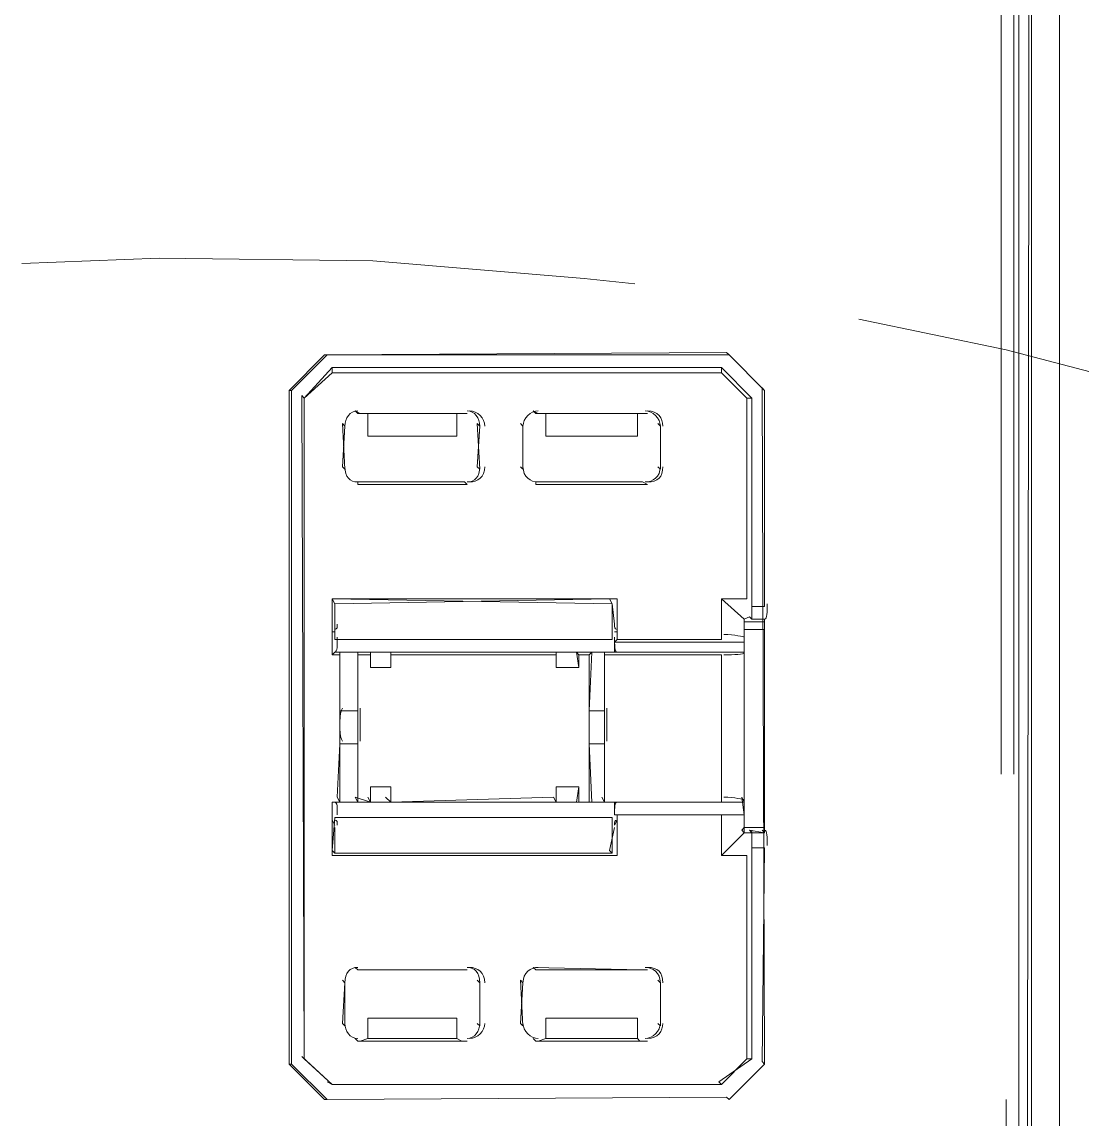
# Model space of a CAD drawing. Header units: metres. Extents: x 2999 to 3164, y 1641 to 1678.
# Drawn here: x 3008.61 to 3009.257, y 1653.195 to 1653.865 of the extents above; entities that cross this region are included whole.
import ezdxf

# ---------------------------------------------------------------- set-up
doc = ezdxf.new("R2010")
doc.units = ezdxf.units.M

msp = doc.modelspace()

# ---------------------------------------------------------------- linework, layer by layer
at = {"color": 7, "linetype": 'Continuous', "lineweight": 20, "true_color": 0x000007}
for points in [[(3009.21826, 1654.99513), (3009.21516, 1654.99823), (3009.21826, 1655.1317), (3009.21516, 1655.12704), (3009.21516, 1653.40594)], [(3009.2074, 1653.40594), (3009.2074, 1655.12704), (3009.2074, 1655.12704)], [(3009.2431, 1655.11773), (3009.2431, 1652.69204), (3009.2431, 1652.69204)], [(3009.2431, 1655.10997), (3009.2431, 1652.69049), (3009.2431, 1652.69049)], [(3009.22602, 1652.75412), (3009.22292, 1652.75722), (3009.22602, 1654.99978), (3009.22292, 1655.00289)], [(3009.22602, 1652.75412), (3009.22602, 1654.99978), (3009.21826, 1654.99513), (3009.21826, 1652.75412)], [(3009.2105, 1652.7774), (3009.2105, 1653.20729), (3009.2105, 1653.20729)]]:
    msp.add_lwpolyline(points, dxfattribs=at)
at = {"color": 30, "linetype": 'Continuous', "lineweight": 20, "true_color": 0x00001e}
for points in [[(3008.98392, 1653.70546), (3008.95288, 1653.70856), (3008.82407, 1653.71943), (3008.69371, 1653.72098), (3008.6099, 1653.71788)], [(3009.4821, 1653.58286), (3009.45882, 1653.59217), (3009.33466, 1653.63252), (3009.2105, 1653.66511), (3009.12049, 1653.68373)]]:
    msp.add_lwpolyline(points, dxfattribs=at)
at = {"color": 7, "linetype": 'Continuous', "lineweight": 13, "true_color": 0x000007}
for points in [[(3008.77441, 1653.64028), (3008.77286, 1653.64028), (3008.79458, 1653.66201), (3008.79613, 1653.66201)], [(3009.04134, 1653.66201), (3009.06307, 1653.64028)], [(3008.78217, 1653.23212), (3008.78217, 1653.63562), (3008.78062, 1653.63718)], [(3008.88149, 1653.62631), (3008.81476, 1653.62631), (3008.81321, 1653.62786), (3008.81631, 1653.62631), (3008.82097, 1653.62631), (3008.87528, 1653.62631), (3008.87839, 1653.62631), (3008.87994, 1653.62631)], [(3008.99168, 1653.62631), (3008.92339, 1653.62631), (3008.92184, 1653.62786), (3008.92495, 1653.62631), (3008.9296, 1653.62631), (3008.98547, 1653.62631), (3008.98702, 1653.62631), (3008.98858, 1653.62631)], [(3008.807, 1653.59217), (3008.80545, 1653.59372), (3008.807, 1653.61855), (3008.80545, 1653.6201)], [(3008.88925, 1653.59217), (3008.8877, 1653.59372), (3008.88925, 1653.61855), (3008.8877, 1653.6201)], [(3008.80079, 1653.50992), (3008.79924, 1653.51302), (3008.96995, 1653.50992), (3008.96995, 1653.48819), (3008.80079, 1653.48819)], [(3008.94978, 1653.47112), (3008.94823, 1653.48043), (3008.94978, 1653.47888)], [(3008.96995, 1653.35782), (3008.80079, 1653.35782)], [(3008.99168, 1653.28644), (3008.92339, 1653.28644), (3008.92184, 1653.28799), (3008.98858, 1653.28644)], [(3008.91563, 1653.25229), (3008.91408, 1653.25384), (3008.91563, 1653.27868), (3008.91408, 1653.28023)], [(3008.807, 1653.25229), (3008.80545, 1653.25384), (3008.807, 1653.27868)], [(3008.99944, 1653.27868), (3008.99944, 1653.25229)], [(3008.79924, 1653.2166), (3009.03669, 1653.2166)]]:
    msp.add_lwpolyline(points, close=True, dxfattribs=at)
for points in [[(3008.79613, 1653.66201), (3009.04134, 1653.66201), (3009.03979, 1653.66356), (3008.79458, 1653.66201)], [(3008.79924, 1653.65114), (3008.78217, 1653.63562), (3008.79924, 1653.65425)], [(3009.03669, 1653.65114), (3008.79924, 1653.65114), (3008.79924, 1653.65425), (3009.03669, 1653.65425)], [(3009.05221, 1653.63562), (3009.03669, 1653.65114), (3009.03669, 1653.65425), (3009.05531, 1653.63562)], [(3009.06307, 1653.50836), (3009.06307, 1653.64028), (3009.06152, 1653.64183), (3009.06307, 1653.22901), (3009.06152, 1653.23057), (3009.06307, 1653.36093)], [(3008.77286, 1653.64028), (3008.77286, 1653.22901), (3008.77441, 1653.22901), (3008.77441, 1653.64028)], [(3009.05221, 1653.51302), (3009.05221, 1653.63562), (3009.05531, 1653.63562), (3009.05531, 1653.50836)], [(3008.87528, 1653.62631), (3008.87528, 1653.61234), (3008.82097, 1653.61234), (3008.82097, 1653.62631)], [(3008.98547, 1653.62631), (3008.98547, 1653.61234), (3008.9296, 1653.61234), (3008.9296, 1653.62631)], [(3008.91563, 1653.59217), (3008.91563, 1653.61855), (3008.91408, 1653.6201)], [(3008.91563, 1653.61855), (3008.91563, 1653.59217), (3008.91563, 1653.59217)], [(3008.99944, 1653.61855), (3008.99789, 1653.6201), (3008.99789, 1653.6201)], [(3008.99944, 1653.61855), (3008.99944, 1653.59217), (3008.99789, 1653.59372)], [(3008.99944, 1653.59217), (3008.99944, 1653.61855), (3008.99944, 1653.61855)], [(3008.91563, 1653.59217), (3008.91408, 1653.59372), (3008.91408, 1653.59372)], [(3008.81476, 1653.58441), (3008.81476, 1653.58286), (3008.81476, 1653.58286)], [(3008.81476, 1653.58286), (3008.88149, 1653.58286), (3008.87994, 1653.58441), (3008.81476, 1653.58441)], [(3008.92339, 1653.58441), (3008.92339, 1653.58286), (3008.92339, 1653.58286)], [(3008.99168, 1653.58286), (3008.98858, 1653.58441), (3008.92339, 1653.58441)], [(3008.92339, 1653.58286), (3008.99168, 1653.58286), (3008.99168, 1653.58286)], [(3008.79924, 1653.49284), (3008.79924, 1653.51302), (3008.97306, 1653.51302)], [(3008.96995, 1653.50992), (3008.9684, 1653.51302), (3008.80079, 1653.50992)], [(3008.80079, 1653.50992), (3008.80079, 1653.4975), (3008.80079, 1653.4975)], [(3008.9715, 1653.4975), (3008.96995, 1653.50992), (3008.96995, 1653.50992)], [(3008.97306, 1653.51302), (3008.97306, 1653.49284), (3008.97306, 1653.49284)], [(3009.03669, 1653.48819), (3009.03669, 1653.51302), (3009.05065, 1653.5006)], [(3009.03669, 1653.51302), (3009.05221, 1653.51302), (3009.05221, 1653.51302)], [(3009.05531, 1653.50836), (3009.06307, 1653.50836), (3009.06307, 1653.50836)], [(3009.05065, 1653.49905), (3009.06307, 1653.49905), (3009.06307, 1653.4944), (3009.05065, 1653.4944), (3009.05065, 1653.49905), (3009.05065, 1653.5006), (3009.05065, 1653.48819), (3009.05065, 1653.48664), (3009.05065, 1653.48043), (3009.05065, 1653.47888), (3009.05065, 1653.38886), (3009.0491, 1653.39197), (3009.05065, 1653.3811), (3009.05065, 1653.37024), (3009.0491, 1653.37179), (3009.05065, 1653.37334), (3009.05065, 1653.4944)], [(3009.06307, 1653.5006), (3009.05531, 1653.5006), (3009.05376, 1653.50216), (3009.05065, 1653.5006)], [(3009.06307, 1653.5006), (3009.06307, 1653.49905), (3009.06307, 1653.49905)], [(3009.05065, 1653.37334), (3009.06307, 1653.37334), (3009.06307, 1653.4944)], [(3008.80079, 1653.49284), (3008.79924, 1653.49284), (3008.79924, 1653.47888), (3008.80079, 1653.48043)], [(3008.9715, 1653.49284), (3008.97306, 1653.49284), (3008.97306, 1653.48819), (3008.9715, 1653.48664)], [(3009.03669, 1653.48819), (3008.97306, 1653.48819), (3008.97306, 1653.48819)], [(3008.9715, 1653.48664), (3008.9715, 1653.48043), (3008.9715, 1653.48043)], [(3008.9715, 1653.48664), (3009.05065, 1653.48664), (3009.05065, 1653.48664)], [(3008.80389, 1653.48043), (3008.80389, 1653.47888), (3008.79924, 1653.47888)], [(3008.80079, 1653.48043), (3008.80389, 1653.48043), (3008.81476, 1653.48043), (3008.82252, 1653.48043), (3008.83493, 1653.48043), (3008.93581, 1653.48043), (3008.94823, 1653.48043), (3008.95754, 1653.48043), (3008.9653, 1653.48043), (3008.9715, 1653.48043)], [(3008.80389, 1653.47888), (3008.80389, 1653.38886), (3008.80234, 1653.39197), (3008.80389, 1653.42456)], [(3008.80389, 1653.48043), (3008.80389, 1653.44473), (3008.80389, 1653.44473)], [(3008.81476, 1653.48043), (3008.81476, 1653.44473), (3008.80389, 1653.44473)], [(3008.82252, 1653.48043), (3008.82252, 1653.47888), (3008.81476, 1653.47888), (3008.81476, 1653.48043)], [(3008.81476, 1653.38886), (3008.81476, 1653.47888), (3008.81476, 1653.47888)], [(3008.82252, 1653.48043), (3008.82252, 1653.47112), (3008.83493, 1653.47112), (3008.83493, 1653.48043)], [(3008.82252, 1653.47112), (3008.82252, 1653.47888), (3008.82252, 1653.47888)], [(3008.83493, 1653.48043), (3008.83493, 1653.47888), (3008.93581, 1653.47888), (3008.93581, 1653.48043)], [(3008.83493, 1653.47888), (3008.83493, 1653.47112), (3008.83493, 1653.47112)], [(3008.93581, 1653.48043), (3008.93581, 1653.47112), (3008.94978, 1653.47112)], [(3008.93581, 1653.47112), (3008.93581, 1653.47888), (3008.93581, 1653.47888)], [(3008.95754, 1653.48043), (3008.95599, 1653.47888), (3008.94978, 1653.47888)], [(3008.95754, 1653.48043), (3008.95599, 1653.44473), (3008.9653, 1653.44473), (3008.9653, 1653.48043)], [(3008.95599, 1653.38886), (3008.95599, 1653.47888), (3008.95599, 1653.47888)], [(3009.03669, 1653.47888), (3008.9653, 1653.47888), (3008.9653, 1653.48043)], [(3008.9653, 1653.47888), (3008.9653, 1653.38886), (3008.9653, 1653.38886)], [(3008.9715, 1653.48043), (3009.05065, 1653.48043), (3009.05065, 1653.48043)], [(3009.03669, 1653.38886), (3009.03669, 1653.47888), (3009.03669, 1653.47888)], [(3008.80389, 1653.42456), (3008.81476, 1653.42456), (3008.81476, 1653.38886)], [(3008.9653, 1653.38886), (3008.9653, 1653.42456), (3008.95599, 1653.42456), (3008.95754, 1653.38886)], [(3008.82252, 1653.38886), (3008.82252, 1653.39818), (3008.83493, 1653.39818), (3008.83493, 1653.38886)], [(3008.82252, 1653.38886), (3008.82252, 1653.39818), (3008.82252, 1653.39818)], [(3008.93581, 1653.39818), (3008.93581, 1653.38886), (3008.93426, 1653.39197), (3008.83493, 1653.38886)], [(3008.83493, 1653.39818), (3008.83493, 1653.38886), (3008.83493, 1653.38886)], [(3008.93581, 1653.38886), (3008.93581, 1653.39818), (3008.94978, 1653.39818), (3008.94823, 1653.38886)], [(3008.94978, 1653.39818), (3008.94978, 1653.38886), (3008.94978, 1653.38886)], [(3008.79924, 1653.378), (3008.79924, 1653.38886), (3008.80079, 1653.38886)], [(3008.79924, 1653.38886), (3008.80389, 1653.38886), (3008.80389, 1653.38886)], [(3008.83493, 1653.38886), (3008.82252, 1653.38886), (3008.81476, 1653.38886), (3008.80389, 1653.38886), (3008.80079, 1653.38886)], [(3008.81476, 1653.38886), (3008.81321, 1653.39197), (3008.82252, 1653.38886), (3008.82097, 1653.39197)], [(3008.83493, 1653.38886), (3008.83183, 1653.39197), (3008.83183, 1653.39197)], [(3008.83493, 1653.38886), (3008.93581, 1653.38886), (3008.94823, 1653.38886), (3008.95754, 1653.38886), (3008.9653, 1653.38886), (3008.9715, 1653.38886)], [(3008.94823, 1653.38886), (3008.94978, 1653.38886), (3008.95599, 1653.38886), (3008.95754, 1653.38886)], [(3009.03669, 1653.38886), (3008.9653, 1653.38886), (3008.96375, 1653.39197)], [(3008.9715, 1653.38886), (3008.9715, 1653.3811), (3008.9715, 1653.3811)], [(3008.9715, 1653.38886), (3009.05065, 1653.38886), (3009.05065, 1653.38886)], [(3008.9715, 1653.3749), (3008.97306, 1653.378), (3008.97306, 1653.3811)], [(3008.9715, 1653.3811), (3009.05065, 1653.3811), (3009.05065, 1653.3811)], [(3009.03669, 1653.35627), (3009.03669, 1653.3811), (3009.03669, 1653.3811)], [(3008.80079, 1653.37334), (3008.80079, 1653.35782), (3008.79924, 1653.35938), (3008.80079, 1653.37955)], [(3008.79924, 1653.378), (3008.80079, 1653.3749), (3008.80079, 1653.3749)], [(3008.97306, 1653.35627), (3008.79924, 1653.35627), (3008.79924, 1653.378)], [(3008.80079, 1653.37955), (3008.96995, 1653.37955), (3008.96995, 1653.37955)], [(3008.96995, 1653.37955), (3008.96995, 1653.35782), (3008.9684, 1653.35938), (3008.9715, 1653.37334)], [(3008.97306, 1653.378), (3008.97306, 1653.35627), (3008.97306, 1653.35627)], [(3009.06307, 1653.37334), (3009.06307, 1653.37024), (3009.05065, 1653.37024)], [(3009.05221, 1653.35627), (3009.03669, 1653.35627), (3009.05065, 1653.37024)], [(3009.05065, 1653.37024), (3009.05531, 1653.37024), (3009.05376, 1653.37179), (3009.06307, 1653.37024)], [(3009.06307, 1653.37024), (3009.06152, 1653.37179), (3009.06152, 1653.37179)], [(3009.05531, 1653.36093), (3009.05531, 1653.23212), (3009.05221, 1653.23212), (3009.05221, 1653.35627)], [(3009.06307, 1653.36093), (3009.05531, 1653.36093), (3009.05531, 1653.36093)], [(3008.81476, 1653.28644), (3008.81321, 1653.28799), (3008.81321, 1653.28799)], [(3008.88149, 1653.28644), (3008.81476, 1653.28644), (3008.81476, 1653.28644)], [(3008.81476, 1653.28644), (3008.87994, 1653.28644), (3008.88149, 1653.28644)], [(3008.807, 1653.27868), (3008.80545, 1653.28023), (3008.80545, 1653.28023)], [(3008.88925, 1653.27868), (3008.8877, 1653.28023), (3008.8877, 1653.28023)], [(3008.99944, 1653.27868), (3008.99789, 1653.28023), (3008.99789, 1653.28023)], [(3008.88925, 1653.25229), (3008.88925, 1653.27868), (3008.88925, 1653.27868)], [(3008.88925, 1653.27868), (3008.88925, 1653.25229), (3008.88925, 1653.25229)], [(3008.82097, 1653.24453), (3008.82097, 1653.25695), (3008.87528, 1653.25695), (3008.87528, 1653.24453)], [(3008.88925, 1653.25229), (3008.8877, 1653.25384), (3008.8877, 1653.25384)], [(3008.9296, 1653.24453), (3008.9296, 1653.25695), (3008.98547, 1653.25695), (3008.98547, 1653.24453)], [(3008.99944, 1653.25229), (3008.99789, 1653.25384), (3008.99789, 1653.25384)], [(3008.88149, 1653.24298), (3008.87994, 1653.24298), (3008.87839, 1653.24298), (3008.87528, 1653.24453), (3008.82097, 1653.24453), (3008.81631, 1653.24298), (3008.81476, 1653.24298), (3008.81321, 1653.24453)], [(3008.81476, 1653.24298), (3008.88149, 1653.24298), (3008.88149, 1653.24298)], [(3008.92339, 1653.24298), (3008.92184, 1653.24453), (3008.92184, 1653.24453)], [(3008.98858, 1653.24298), (3008.98702, 1653.24298), (3008.98547, 1653.24453), (3008.9296, 1653.24453), (3008.92495, 1653.24298), (3008.92339, 1653.24298)], [(3008.92339, 1653.24298), (3008.99168, 1653.24298), (3008.99168, 1653.24298)], [(3008.99168, 1653.24298), (3008.98858, 1653.24298), (3008.98858, 1653.24298)], [(3008.79924, 1653.2166), (3008.78217, 1653.23212), (3008.78062, 1653.23367), (3008.79924, 1653.2166), (3008.79613, 1653.21815)], [(3008.79458, 1653.20729), (3008.77286, 1653.22901), (3008.77286, 1653.22901)], [(3008.77441, 1653.22901), (3008.79613, 1653.20729), (3008.79613, 1653.20729)], [(3009.04134, 1653.20729), (3009.06307, 1653.22901), (3009.04134, 1653.20729), (3009.03979, 1653.20884), (3008.79613, 1653.20729), (3008.79458, 1653.20729)], [(3009.05221, 1653.23212), (3009.03669, 1653.2166), (3009.03513, 1653.21815), (3009.05531, 1653.23212)]]:
    msp.add_lwpolyline(points, dxfattribs=at)
for points in [[(3008.81476, 1653.62786), (3008.8101, 1653.62786), (3008.807, 1653.62321), (3008.807, 1653.61855)], [(3008.81476, 1653.62786), (3008.8101, 1653.62786), (3008.807, 1653.62321), (3008.807, 1653.61855)], [(3008.88925, 1653.61855), (3008.88925, 1653.62321), (3008.88615, 1653.62786), (3008.88149, 1653.62786)], [(3008.89236, 1653.61855), (3008.89236, 1653.62321), (3008.8877, 1653.62786), (3008.88304, 1653.62786)], [(3008.92495, 1653.62786), (3008.92029, 1653.62786), (3008.91563, 1653.62321), (3008.91563, 1653.61855)], [(3008.92495, 1653.62786), (3008.92029, 1653.62786), (3008.91563, 1653.62321), (3008.91563, 1653.61855)], [(3008.99944, 1653.61855), (3008.99944, 1653.62321), (3008.99478, 1653.62786), (3008.99013, 1653.62786)], [(3009.00099, 1653.61855), (3009.00099, 1653.62321), (3008.99789, 1653.62786), (3008.99168, 1653.62786)], [(3008.807, 1653.59372), (3008.807, 1653.58751), (3008.8101, 1653.58441), (3008.81476, 1653.58441)], [(3008.807, 1653.59372), (3008.807, 1653.58751), (3008.8101, 1653.58441), (3008.81476, 1653.58441)], [(3008.88149, 1653.58441), (3008.88615, 1653.58441), (3008.88925, 1653.58751), (3008.88925, 1653.59372)], [(3008.88304, 1653.58441), (3008.8877, 1653.58441), (3008.89236, 1653.58751), (3008.89236, 1653.59372)], [(3008.91563, 1653.59372), (3008.91563, 1653.58751), (3008.92029, 1653.58441), (3008.92495, 1653.58441)], [(3008.91563, 1653.59372), (3008.91563, 1653.58751), (3008.92029, 1653.58441), (3008.92495, 1653.58441)], [(3008.99013, 1653.58441), (3008.99478, 1653.58441), (3008.99944, 1653.58751), (3008.99944, 1653.59372)], [(3008.99168, 1653.58441), (3008.99789, 1653.58441), (3009.00099, 1653.58751), (3009.00099, 1653.59372)], [(3009.05531, 1653.51302), (3009.05531, 1653.50681), (3009.05531, 1653.5006), (3009.05531, 1653.5006)], [(3009.05531, 1653.50992), (3009.05531, 1653.50526), (3009.05531, 1653.5006), (3009.05531, 1653.5006)], [(3009.06307, 1653.5006), (3009.06462, 1653.5006), (3009.06462, 1653.50526), (3009.06462, 1653.50992)], [(3008.80079, 1653.4944), (3008.80234, 1653.4944), (3008.80234, 1653.49595), (3008.80234, 1653.4975)], [(3008.9715, 1653.4975), (3008.9715, 1653.49595), (3008.9715, 1653.4944), (3008.97306, 1653.4944)], [(3008.80079, 1653.48043), (3008.80234, 1653.48043), (3008.80234, 1653.48508), (3008.80234, 1653.48974)], [(3008.9715, 1653.48974), (3008.9715, 1653.48508), (3008.9715, 1653.48043), (3008.97306, 1653.48043)], [(3009.05065, 1653.48974), (3009.05065, 1653.48974), (3009.04445, 1653.49129), (3009.03824, 1653.49129)], [(3009.03824, 1653.47888), (3009.04445, 1653.47888), (3009.05065, 1653.47888), (3009.05065, 1653.48043)], [(3008.80234, 1653.3811), (3008.80234, 1653.38576), (3008.80234, 1653.38886), (3008.80079, 1653.38886)], [(3008.97306, 1653.38886), (3008.9715, 1653.38886), (3008.9715, 1653.38576), (3008.9715, 1653.3811)], [(3009.05065, 1653.39042), (3009.05065, 1653.39042), (3009.04445, 1653.39197), (3009.03824, 1653.39197)], [(3008.80234, 1653.3749), (3008.80234, 1653.37645), (3008.80234, 1653.378), (3008.80079, 1653.378)], [(3008.97306, 1653.378), (3008.9715, 1653.378), (3008.9715, 1653.37645), (3008.9715, 1653.3749)], [(3009.05531, 1653.37179), (3009.05531, 1653.37179), (3009.05531, 1653.36714), (3009.05531, 1653.36248)], [(3009.05531, 1653.37024), (3009.05531, 1653.37024), (3009.05531, 1653.36403), (3009.05531, 1653.35627)], [(3009.06462, 1653.36248), (3009.06462, 1653.36714), (3009.06462, 1653.37179), (3009.06307, 1653.37179)], [(3008.81476, 1653.28799), (3008.8101, 1653.28799), (3008.807, 1653.28488), (3008.807, 1653.27868)], [(3008.81476, 1653.28799), (3008.8101, 1653.28799), (3008.807, 1653.28488), (3008.807, 1653.27868)], [(3008.88925, 1653.27868), (3008.88925, 1653.28488), (3008.88615, 1653.28799), (3008.88149, 1653.28799)], [(3008.89236, 1653.27868), (3008.89236, 1653.28488), (3008.8877, 1653.28799), (3008.88304, 1653.28799)], [(3008.92495, 1653.28799), (3008.92029, 1653.28799), (3008.91563, 1653.28488), (3008.91563, 1653.27868)], [(3008.92495, 1653.28799), (3008.92029, 1653.28799), (3008.91563, 1653.28488), (3008.91563, 1653.27868)], [(3008.99944, 1653.27868), (3008.99944, 1653.28488), (3008.99478, 1653.28799), (3008.99013, 1653.28799)], [(3009.00099, 1653.27868), (3009.00099, 1653.28488), (3008.99789, 1653.28799), (3008.99168, 1653.28799)], [(3008.807, 1653.25384), (3008.807, 1653.24919), (3008.8101, 1653.24453), (3008.81476, 1653.24453)], [(3008.807, 1653.25384), (3008.807, 1653.24919), (3008.8101, 1653.24453), (3008.81476, 1653.24453)], [(3008.88149, 1653.24453), (3008.88615, 1653.24453), (3008.88925, 1653.24919), (3008.88925, 1653.25384)], [(3008.88304, 1653.24453), (3008.8877, 1653.24453), (3008.89236, 1653.24919), (3008.89236, 1653.25384)], [(3008.91563, 1653.25384), (3008.91563, 1653.24919), (3008.92029, 1653.24453), (3008.92495, 1653.24453)], [(3008.91563, 1653.25384), (3008.91563, 1653.24919), (3008.92029, 1653.24453), (3008.92495, 1653.24453)], [(3008.99013, 1653.24453), (3008.99478, 1653.24453), (3008.99944, 1653.24919), (3008.99944, 1653.25384)], [(3008.99168, 1653.24453), (3008.99789, 1653.24453), (3009.00099, 1653.24919), (3009.00099, 1653.25384)]]:
    msp.add_open_spline(points, degree=3, dxfattribs=at)
for points in [[(3008.80545, 1653.44629), (3008.80389, 1653.44318), (3008.80389, 1653.44008), (3008.80389, 1653.43542), (3008.80389, 1653.43542), (3008.80389, 1653.43232), (3008.80389, 1653.42921), (3008.80545, 1653.42611)], [(3008.81631, 1653.42611), (3008.81631, 1653.42921), (3008.81631, 1653.43232), (3008.81631, 1653.43542), (3008.81631, 1653.43542), (3008.81631, 1653.44008), (3008.81631, 1653.44318), (3008.81631, 1653.44629)], [(3008.95599, 1653.44629), (3008.95599, 1653.44318), (3008.95599, 1653.44008), (3008.95599, 1653.43542), (3008.95599, 1653.43542), (3008.95599, 1653.43232), (3008.95599, 1653.42921), (3008.95599, 1653.42611)], [(3008.96685, 1653.42611), (3008.96685, 1653.42921), (3008.96685, 1653.43232), (3008.96685, 1653.43542), (3008.96685, 1653.43542), (3008.96685, 1653.44008), (3008.96685, 1653.44318), (3008.96685, 1653.44629)]]:
    msp.add_open_spline(points, degree=3, knots=[0, 0, 0, 0, 0.125, 0.125, 0.125, 0.125001, 1, 1, 1, 1], dxfattribs=at)

doc.saveas('drawing.dxf')
